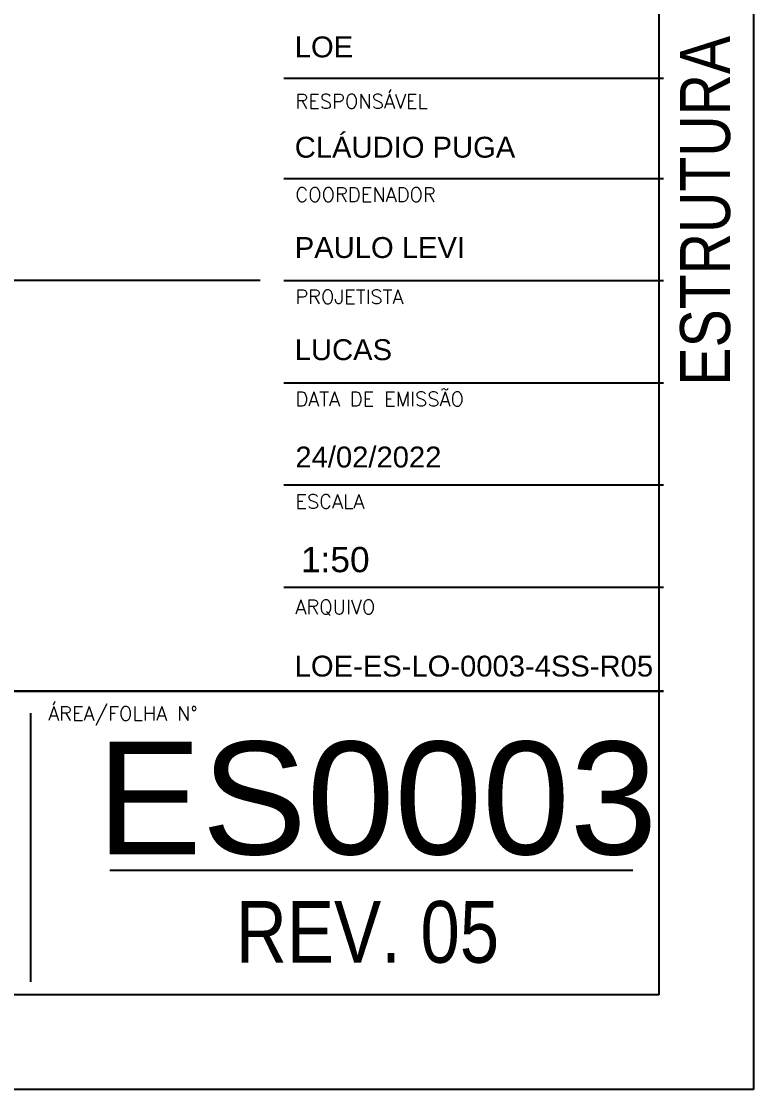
# Model space of a CAD drawing. Extents: x -4172 to 5482, y -2094 to 2406.
# Drawn here: x 5097 to 5482, y -2094 to -1532 of the extents above; entities that cross this region are included whole.
import ezdxf

# ---------------------------------------------------------------- set-up
doc = ezdxf.new("R2010")
doc.units = 0
doc.header["$LTSCALE"] = 50
doc.header["$MEASUREMENT"] = 0
doc.layers.add('CARIMBO', color=7, linetype='CONTINUOUS')
doc.layers.add('F-MARGEM', color=1, linetype='CONTINUOUS')
doc.styles.add('AR-REF', font='arial.ttf')
doc.styles.add('CONT-TITULO', font='arial.ttf')
doc.styles.add('NFOLHA', font='ARIALN.TTF')
doc.styles.add('STYLE3', font='romans.shx')

# ---------------------------------------------------------------- blocks, each defined once
blk = doc.blocks.new('A0-4L_900')
at = {"layer": 'F-MARGEM', "color": 2}
blk.add_lwpolyline([(0, 0), (0, 90), (192.9, 90), (192.9, 0)], close=True, dxfattribs=at)
at = {"layer": 'F-MARGEM', "color": 7}
blk.add_lwpolyline([(2.5, 89), (191.9, 89), (191.9, 1), (2.5, 1)], close=True, dxfattribs=at)

msp = doc.modelspace()

# ---------------------------------------------------------------- linework, layer by layer
at = {"layer": 'CARIMBO', "color": 1}
for p, q in [((5234.731, -1561.633), (5434.731, -1561.633)), ((5234.731, -1614.483), (5434.731, -1614.483)), ((5234.731, -1668.299), (5434.731, -1668.299)), ((5234.731, -1722.116), (5434.731, -1722.116)), ((5234.731, -1775.932), (5434.731, -1775.932)), ((5234.731, -1829.748), (5434.731, -1829.748)), ((5101.49, -2037.697), (5101.49, -1896.175)), ((5143.093, -1978.809), (5418.483, -1978.809))]:
    msp.add_line(p, q, dxfattribs=at)
at = {"layer": 'CARIMBO', "color": 6}
for p, q in [((5222.344, -1668.299), (4584.731, -1668.299)), ((5434.731, -1884.493), (4584.731, -1884.493))]:
    msp.add_line(p, q, dxfattribs=at)
at = {"layer": 'CARIMBO', "color": 94}
msp.add_line((4584.731, -1884.493), (5434.731, -1884.493), dxfattribs=at)

# ---------------------------------------------------------------- block references
at = {"layer": 'F-MARGEM', "linetype": 'Continuous', "xscale": 50, "yscale": 50, "zscale": 50}
msp.add_blockref('A0-4L_900', (-4162.872, -2094.493), dxfattribs=at)

# ---------------------------------------------------------------- texts
at = {"layer": 'CARIMBO', "color": 5, "style": 'NFOLHA'}
msp.add_text('ESTRUTURA', height=26.325, rotation=90, dxfattribs=at).set_placement((5469.727, -1723.585))
at = {"layer": 'CARIMBO', "color": 2, "style": 'STYLE3'}
for s, p in [('RESPONSÁVEL', (5240.87, -1577.586)), ('COORDENADOR', (5240.822, -1626.745)), ('PROJETISTA', (5240.822, -1680.561)), ('DATA DE EMISSÃO', (5240.87, -1734.438)), ('ESCALA', (5240.822, -1788.381)), ('ARQUIVO', (5240.822, -1843.972)), ('ÁREA/FOLHA N°', (5110.653, -1900.087))]:
    msp.add_text(s, height=7.5, dxfattribs=at).set_placement(p)
at = {"layer": 'CARIMBO', "color": 3, "style": 'AR-REF'}
msp.add_text('LOE-ES-LO-0003-4SS-R05', height=11, dxfattribs=at).set_placement((5240.466, -1876.864))
at = {"layer": 'CARIMBO', "color": 5}
for s, height, style, p in [('ES0003', 59.4, 'CONT-TITULO', (5136.179, -1970.568)), ('REV. 05', 32.5, 'NFOLHA', (5209.48, -2027.636))]:
    msp.add_text(s, height=height, dxfattribs=dict(at, style=style)).set_placement(p)
at = {"layer": 'CARIMBO', "color": 3, "attachment_point": 1, "style": 'AR-REF'}
for s, insert, char_height, width in [('LOE', (5240.497, -1539.661), 11, 676.52863), ('{\\fArial Unicode MS|b0|i0|c0|p34;CLÁUDIO PUGA}', (5240.497, -1592.512), 11, 676.52863), ('{\\fArial Unicode MS|b0|i0|c0|p34;PAULO LEVI}', (5240.497, -1645.362), 11, 676.52863), ('{\\f|b0|i0|c0|p34;LUCAS}', (5240.497, -1699.178), 11, 676.52863), ('1:50', (5243.746, -1808.591), 13.31, 818.59964)]:
    msp.add_mtext(s, dxfattribs=dict(at, insert=insert, char_height=char_height, width=width))
at = {"layer": 'CARIMBO', "color": 3, "style": 'AR-REF'}
msp.add_attdef('24/02/2022', (5240.822, -1766.721), '', height=11, dxfattribs=at)

doc.saveas('drawing.dxf')
